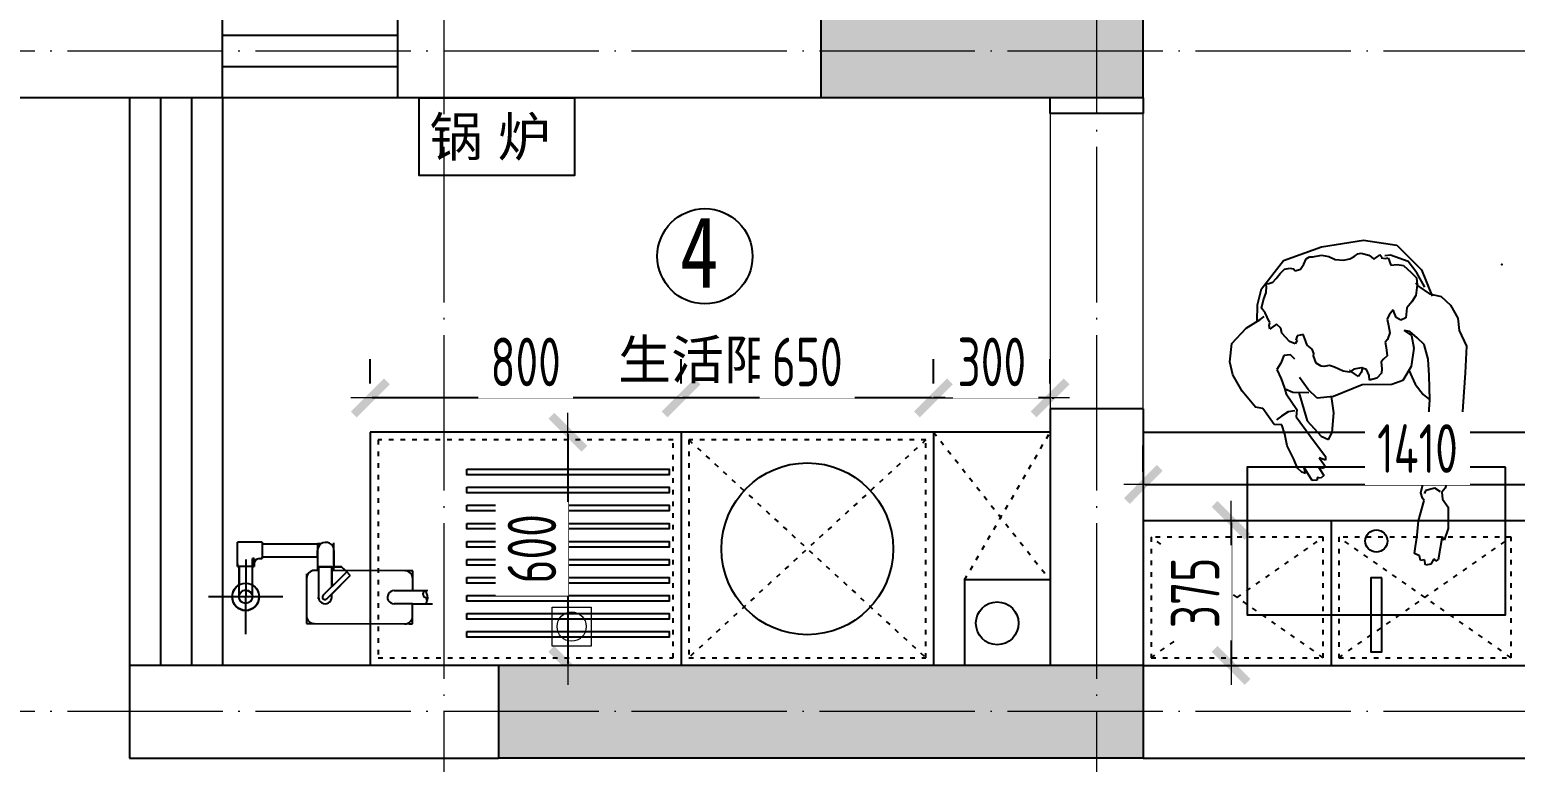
# Model space of a CAD drawing. Header units: inches. Extents: x -50945 to 250244, y -404780 to 18493.
# Drawn here: x 42694 to 46518, y -352325 to -350441 of the extents above; entities that cross this region are included whole.
import ezdxf

# ---------------------------------------------------------------- set-up
doc = ezdxf.new("R2010")
doc.units = ezdxf.units.IN
doc.header["$MEASUREMENT"] = 0
doc.linetypes.add('ACAD_ISO03W100', pattern=[30, 12, -18])
doc.linetypes.add('DOTE', pattern=[2.42, 2, -0.2, 0.02, -0.2])
for name, color, linetype in [('D-ARCHI', 250, 'Continuous'), ('EVH 立面填充', 8, 'Continuous'), ('IBS-003-建筑窗框', 3, 'Continuous'), ('IBS-182-原建筑非承重墙', 150, 'Continuous'), ('IBS-200-原建筑承重墙柱', 200, 'Continuous'), ('IBS-63-原建筑窗', 63, 'Continuous'), ('IDS-040-固定高家具', 40, 'Continuous'), ('IFF-31-卫浴洁具', 31, 'Continuous'), ('IFF-51-活动家具', 51, 'Continuous'), ('iGo户型优化', 7, 'Continuous'), ('房间编号', 50, 'Continuous')]:
    doc.layers.add(name, color=color, linetype=linetype)
for name, color, linetype, lineweight in [('地面铺装内线', 251, 'Continuous', 5), ('地面铺装外线', 136, 'Continuous', 20), ('天棚材质标注', 2, 'Continuous', 5), ('门', 65, 'Continuous', 13)]:
    doc.layers.add(name, color=color, linetype=linetype, lineweight=lineweight)
doc.styles.add('ARI', font='', dxfattribs={"width": 0.8, "height": 200})
doc.styles.add('HBA-DIMT', font='ARCHS.SHX', dxfattribs={"width": 0.8})
doc.styles.add('MtXpl_Arial_Unicode_', font='Arial Unicode.ttf')
doc.styles.get('ARI').set_extended_font_data('SimSun')
doc.dimstyles.new('HBA_40', dxfattribs={"dimscale": 50, "dimtxt": 2.5, "dimasz": 0.1, "dimexe": 2, "dimexo": 2.5, "dimgap": 0.6, "dimtad": 1, "dimdec": 0, "dimrnd": 5, "dimzin": 0, "dimtxsty": 'HBA-DIMT', "dimblk": 'HBA_DIMENSION_TICK', "dimblk1": 'HBA_DIMENSION_TICK', "dimblk2": 'HBA_DIMENSION_TICK', "dimcen": 0.125, "dimclrd": 44, "dimclre": 44, "dimclrt": 2, "dimadec": 0, "dimazin": 0, "dimtfac": 1, "dimtdec": 0, "dimtix": 1, "dimtmove": 1, "dimatfit": 3, "dimldrblk": 'HBA_Leader_Dot', "dimfxl": 0, "dimtvp": 1, "dimtfill": 1, "dimtolj": 1, "dimtzin": 0, "dimarcsym": 0})

# ---------------------------------------------------------------- blocks, each defined once
blk = doc.blocks.new('11')
at = {"layer": 'IBS-182-原建筑非承重墙'}
for p, q in [((140996.6, -1245.4), (140997.1, -1054.1)), ((140567.3, -1080.2), (140567.1, -1131.5)), ((140567.3, -1080.2), (140567.1, -1131.5)), ((140567.2, -1100.7), (140567.1, -1131.5)), ((140840.5, -1081), (140567.3, -1080.2)), ((140575.7, -1080.3), (140567.3, -1080.2)), ((140820, -1080.9), (140587.7, -1080.3)), ((140820, -1080.9), (140587.7, -1080.3)), ((140840.5, -1081), (140820, -1080.9)), ((140840.2, -1209.1), (140840.5, -1081)), ((140840.2, -1197.1), (140840.5, -1101.4)), ((140840.2, -1209.1), (140840.5, -1101.4)), ((140840.5, -1101.4), (140840.5, -1081)), ((140567.1, -1131.5), (140516.4, -1131.3)), ((140535.4, -1131.4), (140527.6, -1131.4)), ((140567.1, -1131.5), (140535.4, -1131.4)), ((140567.1, -1131.5), (140535.4, -1131.4)), ((140567.1, -1131.5), (140614.9, -1131.6)), ((140787.9, -1144.5), (140727.7, -1204.5)), ((140775.4, -1157), (140787.9, -1144.5)), ((140809.6, -1144.6), (140809.6, -1149.2)), ((140809.6, -1149.2), (140809.6, -1144.6)), ((140528, -1165.5), (140567, -1165.6)), ((140528, -1165.5), (140567, -1165.6)), ((140567, -1165.6), (140535.3, -1165.5)), ((140567, -1165.6), (140566.9, -1196.4)), ((140567, -1165.6), (140566.9, -1216.9)), ((140567, -1165.6), (140566.9, -1196.4)), ((140614.8, -1165.8), (140567, -1165.6)), ((140775.4, -1157), (140727.7, -1204.5)), ((140797.1, -1153.8), (140736.8, -1213.7)), ((140736.8, -1213.7), (140775.4, -1175.4)), ((140736.8, -1213.7), (140775.4, -1175.4)), ((140775.4, -1175.4), (140775.2, -1227)), ((140775.3, -1217.4), (140775.4, -1175.4)), ((140775.4, -1175.4), (140775.3, -1217.4)), ((140775.4, -1149.1), (140775.4, -1157)), ((140775.4, -1149.1), (140775.4, -1157)), ((140775.4, -1149.1), (140775.4, -1157)), ((140809.4, -1217.5), (140809.6, -1149.2)), ((140809.4, -1227.1), (140809.6, -1149.2)), ((140901.2, -1149.5), (141092.5, -1150)), ((140979.7, -1180.1), (140979.5, -1248.1)), ((140979.8, -1149.7), (140979.6, -1227.6)), ((140979.7, -1180.1), (140979.6, -1227.6)), ((141013.9, -1149.8), (141013.7, -1227.7)), ((141013.7, -1227.7), (141013.9, -1180.2)), ((141013.7, -1227.7), (141013.9, -1180.2)), ((140566.9, -1208.4), (140566.9, -1216.9)), ((140566.9, -1216.9), (140769.8, -1217.4)), ((140566.9, -1216.9), (140587.4, -1216.9)), ((140587.4, -1216.9), (140775.3, -1217.4)), ((140587.4, -1216.9), (140740.4, -1217.3)), ((140736.8, -1213.7), (140727.7, -1204.5)), ((140727.7, -1204.5), (140736.8, -1213.7)), ((140750, -1226.9), (140736.8, -1213.7)), ((140740.4, -1217.3), (140750, -1226.9)), ((140769.8, -1217.4), (140769.6, -1288.5)), ((140775.3, -1217.4), (140775.2, -1227)), ((140775.3, -1217.4), (140775.2, -1227)), ((140809.4, -1217.5), (140819.7, -1217.5)), ((140809.4, -1217.5), (140809.4, -1227.1)), ((140812.1, -1251.7), (140812.1, -1220.6)), ((140812.1, -1251.7), (140812.1, -1220.6)), ((140775.2, -1227), (140750, -1226.9)), ((140750, -1226.9), (140769.8, -1227)), ((140769.7, -1268.6), (140769.8, -1227)), ((140769.8, -1227), (140769.7, -1268.6)), ((140812.1, -1227.1), (140769.8, -1227)), ((140775.2, -1227), (140809.4, -1227.1)), ((140812.1, -1251.7), (140812, -1268.8)), ((140812, -1285.8), (140812.1, -1251.7)), ((140812, -1285.8), (140812.1, -1251.7)), ((140812.1, -1251.7), (140812.1, -1227.1)), ((140812.1, -1251.7), (140954.9, -1251.7)), ((140954.9, -1251.7), (140953, -1251.7)), ((140954.9, -1251.7), (140953, -1251.7)), ((140954.8, -1290.4), (140954.9, -1248.1)), ((140961.8, -1248.1), (140954.9, -1248.1)), ((140954.9, -1250.9), (140954.9, -1251.7)), ((140954.9, -1250.9), (140954.9, -1251.7)), ((140975.4, -1248.1), (140975.5, -1227.6)), ((140975.5, -1234.5), (140975.4, -1248.1)), ((140979.5, -1248.1), (140975.4, -1248.1)), ((140975.4, -1248.1), (140979.5, -1248.1)), ((140975.5, -1234.5), (140975.5, -1227.6)), ((140975.5, -1227.6), (140979.6, -1227.6)), ((140975.5, -1227.6), (141017.8, -1227.7)), ((140979.6, -1227.6), (140975.5, -1227.6)), ((140975.5, -1227.6), (140975.5, -1234.5)), ((140979.5, -1248.1), (140979.6, -1227.6)), ((140979.6, -1227.6), (141013.7, -1227.7)), ((140979.6, -1227.6), (141017.8, -1227.7)), ((141013.7, -1227.7), (141017.8, -1227.7)), ((141017.8, -1227.7), (141013.7, -1227.7)), ((141017.8, -1227.7), (141013.7, -1227.7)), ((141017.8, -1234.6), (141017.7, -1290.5)), ((141017.8, -1234.6), (141017.8, -1227.7)), ((141017.8, -1234.6), (141017.8, -1227.7)), ((141017.8, -1227.7), (141017.8, -1234.6)), ((141017.8, -1234.6), (141017.8, -1227.7)), ((141017.8, -1227.7), (141017.8, -1234.6)), ((140769.7, -1268.6), (140769.6, -1288.5)), ((140803.1, -1285.8), (140812, -1285.8)), ((140954.8, -1285.8), (140803.3, -1285.8)), ((140803.3, -1285.8), (140812, -1285.8)), ((140954.8, -1290.4), (140981.7, -1290.5)), ((140981.7, -1290.5), (141017.7, -1290.5))]:
    blk.add_line(p, q, dxfattribs=at)
blk.add_circle((140996.9, -1149.8), 34.9, dxfattribs=at)
for start, end in [(0, 180), (0, 180), (180, 240.5217), (180, 240.5217), (299.176, 0), (299.176, 0)]:
    blk.add_arc((140996.9, -1149.8), 34.9, start, end, dxfattribs=at)
for centre, major_axis, start_param, end_param in [((140587.7, -1100.8), (-14.5, 14.5), 5.495149, 7.065946), ((140820, -1101.4), (-14.5, -14.5), 2.353557, 3.924353), ((140553.1, -1148.5), (-17.5, -17.5), -1.141223, -0.024085), ((140539.5, -1139.9), (-6.72, -6.72), 4.378011, 6.612288), ((140614.9, -1148.7), (-12.1, -12.1), 0.78276, 3.924353), ((140792.5, -1149.1), (-12.1, 12.1), 3.924353, 7.065946), ((140792.5, -1149.1), (-4.6, -4.6), 1.568158, 4.709751), ((140996.9, -1149.8), (-12.1, 12.1), 4.709751, 10.992936), ((140531.1, -1157), (-6.72, -6.72), 1.236418, 3.470695), ((140587.4, -1196.4), (-14.5, 14.5), 0.78276, 2.353557), ((140819.7, -1197), (-14.5, -14.5), 0.78276, 2.353557), ((140961.8, -1234.4), (-9.66, 9.66), 2.353557, 3.924353), ((140790.8, -1268.7), (-15, 15), 0.78276, 2.986227), ((140790.8, -1268.7), (-15, 15), 2.986227, 3.924353)]:
    blk.add_ellipse(centre, major_axis=major_axis, ratio=1, start_param=start_param, end_param=end_param, dxfattribs=at)
at = {"layer": 'IBS-182-原建筑非承重墙', "extrusion": (0, 0, -1)}
for start_param, end_param in [(5.500425, 7.071221), (5.500425, 7.071221), (7.071221, 8.642018), (7.071221, 8.642018), (3.929629, 5.500425), (3.929629, 5.500425), (2.358832, 3.929629), (2.358832, 3.929629)]:
    blk.add_ellipse((140996.9, -1149.8), major_axis=(-12.1, 12.1), ratio=1, start_param=start_param, end_param=end_param, dxfattribs=at)
blk = doc.blocks.new('HBA_DIMENSION_TICK')
at = {"color": 0, "linetype": 'ByBlock'}
for p, q in [((-10, 0), (0, 0)), ((0, 0), (10, 0))]:
    blk.add_line(p, q, dxfattribs=at)
at = {"color": 50, "linetype": 'ByBlock'}
blk.add_solid([(-10, -7), (-7, -10), (7, 10), (10, 7)], dxfattribs=at)
blk = doc.blocks.new('*D437')
at = {"layer": 'Defpoints', "color": 0, "transparency": 16777216}
for p in [(46972, -351610.9), (45560.2, -351703.3), (46972, -351703.3)]:
    blk.add_point(p, dxfattribs=at)
at = {"layer": '天棚材质标注', "color": 44, "lineweight": -2, "transparency": 16777216}
for p, q in [((45560.2, -351578.3), (45560.2, -351510.9)), ((46972, -351578.3), (46972, -351510.9)), ((45565.2, -351610.9), (46967, -351610.9))]:
    blk.add_line(p, q, dxfattribs=at)
at = {"layer": '天棚材质标注', "color": 44, "lineweight": -2, "transparency": 16777216, "xscale": 5, "yscale": 5, "zscale": 5, "rotation": 180}
blk.add_blockref('HBA_DIMENSION_TICK', (45560.2, -351610.9), dxfattribs=at)
at = {"layer": '天棚材质标注', "color": 44, "lineweight": -2, "transparency": 16777216, "xscale": 5, "yscale": 5, "zscale": 5}
blk.add_blockref('HBA_DIMENSION_TICK', (46972, -351610.9), dxfattribs=at)
at = {"layer": '天棚材质标注', "color": 2, "transparency": 16777216, "insert": (46266.1, -351518.4), "char_height": 125, "attachment_point": 5, "style": 'HBA-DIMT', "bg_fill": 3, "box_fill_scale": 1.25, "bg_fill_color": 256, "bg_fill_true_color": 13158600, "bg_fill_transparency": 0}
blk.add_mtext('\\A1;1410', dxfattribs=at)
blk = doc.blocks.new('HBA_Leader_Dot')
at = {"color": 0, "linetype": 'ByBlock'}
blk.add_line((-5, 0), (-10, 0), dxfattribs=at)
at = {"color": 0, "linetype": 'ByBlock', "const_width": 5}
blk.add_lwpolyline([(-2.5, 0, 1), (2.5, 0, 1)], format="xyb", close=True, dxfattribs=at)
blk = doc.blocks.new('*D439')
at = {"layer": 'Defpoints', "color": 0, "transparency": 16777216}
for p in [(45718.4, -351703.3), (45718.4, -352076.3), (45786.2, -352076.3)]:
    blk.add_point(p, dxfattribs=at)
at = {"layer": '天棚材质标注', "color": 44, "lineweight": -2, "transparency": 16777216}
for p, q in [((45786.2, -351708.3), (45786.2, -352071.3)), ((45843.4, -351703.3), (45886.2, -351703.3)), ((45843.4, -352076.3), (45886.2, -352076.3))]:
    blk.add_line(p, q, dxfattribs=at)
at = {"layer": '天棚材质标注', "color": 44, "lineweight": -2, "transparency": 16777216, "xscale": 5, "yscale": 5, "zscale": 5}
for p, rotation in [((45786.2, -351703.3), 90), ((45786.2, -352076.3), 270)]:
    blk.add_blockref('HBA_DIMENSION_TICK', p, dxfattribs=dict(at, rotation=rotation))
at = {"layer": '天棚材质标注', "color": 2, "transparency": 16777216, "insert": (45693.7, -351889.8), "char_height": 125, "attachment_point": 5, "rotation": 90, "style": 'HBA-DIMT', "bg_fill": 3, "box_fill_scale": 1.25, "bg_fill_color": 256, "bg_fill_true_color": 13158600, "bg_fill_transparency": 0}
blk.add_mtext('\\A1;375', dxfattribs=at)
blk = doc.blocks.new('*D440')
at = {"layer": 'Defpoints', "color": 0, "transparency": 16777216}
for p in [(45020.2, -351388.2), (45020.2, -351476.3), (45320.2, -351476.3)]:
    blk.add_point(p, dxfattribs=at)
at = {"layer": '天棚材质标注', "color": 44, "lineweight": -2, "transparency": 16777216}
for p, q in [((45020.2, -351351.3), (45020.2, -351288.2)), ((45320.2, -351351.3), (45320.2, -351288.2)), ((45015.2, -351388.2), (45010.2, -351388.2)), ((45320.2, -351388.2), (45020.2, -351388.2)), ((45325.2, -351388.2), (45330.2, -351388.2))]:
    blk.add_line(p, q, dxfattribs=at)
at = {"layer": '天棚材质标注', "color": 44, "lineweight": -2, "transparency": 16777216, "xscale": 5, "yscale": 5, "zscale": 5}
blk.add_blockref('HBA_DIMENSION_TICK', (45020.2, -351388.2), dxfattribs=at)
at = {"layer": '天棚材质标注', "color": 44, "lineweight": -2, "transparency": 16777216, "xscale": 5, "yscale": 5, "zscale": 5, "rotation": 180}
blk.add_blockref('HBA_DIMENSION_TICK', (45320.2, -351388.2), dxfattribs=at)
at = {"layer": '天棚材质标注', "color": 2, "transparency": 16777216, "insert": (45170.2, -351295.7), "char_height": 125, "attachment_point": 5, "style": 'HBA-DIMT', "bg_fill": 3, "box_fill_scale": 1.25, "bg_fill_color": 256, "bg_fill_true_color": 13158600, "bg_fill_transparency": 0}
blk.add_mtext('\\A1;300', dxfattribs=at)
blk = doc.blocks.new('*D441')
at = {"layer": 'Defpoints', "color": 0, "transparency": 16777216}
for p in [(44370.2, -351388.2), (44370.2, -351476.3), (45020.2, -351476.3)]:
    blk.add_point(p, dxfattribs=at)
at = {"layer": '天棚材质标注', "color": 44, "lineweight": -2, "transparency": 16777216}
for p, q in [((44370.2, -351351.3), (44370.2, -351288.2)), ((45020.2, -351351.3), (45020.2, -351288.2)), ((45015.2, -351388.2), (44375.2, -351388.2))]:
    blk.add_line(p, q, dxfattribs=at)
at = {"layer": '天棚材质标注', "color": 44, "lineweight": -2, "transparency": 16777216, "xscale": 5, "yscale": 5, "zscale": 5, "rotation": 180}
blk.add_blockref('HBA_DIMENSION_TICK', (44370.2, -351388.2), dxfattribs=at)
at = {"layer": '天棚材质标注', "color": 44, "lineweight": -2, "transparency": 16777216, "xscale": 5, "yscale": 5, "zscale": 5}
blk.add_blockref('HBA_DIMENSION_TICK', (45020.2, -351388.2), dxfattribs=at)
at = {"layer": '天棚材质标注', "color": 2, "transparency": 16777216, "insert": (44695.2, -351295.7), "char_height": 125, "attachment_point": 5, "style": 'HBA-DIMT', "bg_fill": 3, "box_fill_scale": 1.25, "bg_fill_color": 256, "bg_fill_true_color": 13158600, "bg_fill_transparency": 0}
blk.add_mtext('\\A1;650', dxfattribs=at)
blk = doc.blocks.new('*D442')
at = {"layer": 'Defpoints', "color": 0, "transparency": 16777216}
for p in [(43570.2, -351388.2), (43570.2, -351476.3), (44370.2, -351476.3)]:
    blk.add_point(p, dxfattribs=at)
at = {"layer": '天棚材质标注', "color": 44, "lineweight": -2, "transparency": 16777216}
for p, q in [((43570.2, -351351.3), (43570.2, -351288.2)), ((44370.2, -351351.3), (44370.2, -351288.2)), ((44365.2, -351388.2), (43575.2, -351388.2))]:
    blk.add_line(p, q, dxfattribs=at)
at = {"layer": '天棚材质标注', "color": 44, "lineweight": -2, "transparency": 16777216, "xscale": 5, "yscale": 5, "zscale": 5, "rotation": 180}
blk.add_blockref('HBA_DIMENSION_TICK', (43570.2, -351388.2), dxfattribs=at)
at = {"layer": '天棚材质标注', "color": 44, "lineweight": -2, "transparency": 16777216, "xscale": 5, "yscale": 5, "zscale": 5}
blk.add_blockref('HBA_DIMENSION_TICK', (44370.2, -351388.2), dxfattribs=at)
at = {"layer": '天棚材质标注', "color": 2, "transparency": 16777216, "insert": (43970.2, -351295.7), "char_height": 125, "attachment_point": 5, "style": 'HBA-DIMT', "bg_fill": 3, "box_fill_scale": 1.25, "bg_fill_color": 256, "bg_fill_true_color": 13158600, "bg_fill_transparency": 0}
blk.add_mtext('\\A1;800', dxfattribs=at)
blk = doc.blocks.new('*D443')
at = {"layer": 'Defpoints', "color": 0, "transparency": 16777216}
for p in [(44123.2, -351476.3), (44078.9, -352076.3), (44123.2, -352076.3)]:
    blk.add_point(p, dxfattribs=at)
at = {"layer": '天棚材质标注', "color": 44, "lineweight": -2, "transparency": 16777216}
for p, q in [((43998.2, -351476.3), (43978.9, -351476.3)), ((44078.9, -351481.3), (44078.9, -352071.3)), ((43998.2, -352076.3), (43978.9, -352076.3))]:
    blk.add_line(p, q, dxfattribs=at)
at = {"layer": '天棚材质标注', "color": 44, "lineweight": -2, "transparency": 16777216, "xscale": 5, "yscale": 5, "zscale": 5}
for p, rotation in [((44078.9, -351476.3), 90), ((44078.9, -352076.3), 270)]:
    blk.add_blockref('HBA_DIMENSION_TICK', p, dxfattribs=dict(at, rotation=rotation))
at = {"layer": '天棚材质标注', "color": 2, "transparency": 16777216, "insert": (43986.4, -351776.3), "char_height": 125, "attachment_point": 5, "rotation": 90, "style": 'HBA-DIMT', "bg_fill": 3, "box_fill_scale": 1.25, "bg_fill_color": 256, "bg_fill_true_color": 13158600, "bg_fill_transparency": 0}
blk.add_mtext('\\A1;600', dxfattribs=at)

msp = doc.modelspace()

# ---------------------------------------------------------------- hatches: boundary and pattern name
at = {"layer": 'EVH 立面填充'}
h = msp.add_hatch(color=256, dxfattribs=at)
h.dxf.hatch_style = 1
h.paths.add_polyline_path([(45560.2, -350616.29), (45560.2, -350376.29), (44960.2, -350376.29), (44960.2, -348686.29), (44730.2, -348686.29), (44730.2, -350616.29)])
h = msp.add_hatch(color=256, dxfattribs=at)
h.dxf.hatch_style = 1
h.paths.add_polyline_path([(43900.2, -352076.29), (43900.2, -352314.62), (45560.2, -352314.62), (45560.2, -352076.29)])

# ---------------------------------------------------------------- linework, layer by layer
at = {"layer": 'D-ARCHI', "color": 251, "linetype": 'DOTE', "lineweight": 5, "ltscale": 200}
for p, q in [((43760.2, -355014.62), (43760.2, -340066.05)), ((45440.2, -355014.62), (45440.2, -340066.05)), ((52870.5, -350496.29), (32543.24, -350496.29)), ((52870.5, -352194.62), (32543.24, -352194.62))]:
    msp.add_line(p, q, dxfattribs=at)
at = {"layer": 'IBS-003-建筑窗框', "color": 251, "ltscale": 10}
for p, q in [((42950.2, -350616.29), (42950.2, -352076.29)), ((43640.2, -350616.29), (43190.2, -350616.29)), ((43190.2, -350616.29), (43190.2, -352076.29))]:
    msp.add_line(p, q, dxfattribs=at)
at = {"layer": 'IBS-182-原建筑非承重墙'}
for p, q in [((43640.2, -349676.29), (43640.2, -350616.29)), ((43190.2, -350616.29), (43190.2, -350376.29)), ((42950.2, -350616.29), (40490.2, -350616.29)), ((43190.2, -350616.29), (42950.2, -350616.29)), ((44730.2, -350616.29), (43640.2, -350616.29)), ((45320.2, -350656.29), (45320.2, -350616.29)), ((45560.2, -350616.29), (45560.2, -350656.29)), ((45560.2, -350656.29), (45320.2, -350656.29)), ((45560.2, -351416.29), (45320.2, -351416.29)), ((45320.2, -351416.29), (45320.2, -352076.29)), ((45560.2, -351416.29), (45560.2, -352076.29)), ((45100.2, -351856.29), (45100.2, -352076.29)), ((45320.2, -351856.29), (45100.2, -351856.29)), ((43900.2, -352076.29), (42950.2, -352076.29)), ((42950.2, -352076.29), (42950.2, -352314.62)), ((45560.2, -352076.29), (47360.2, -352076.29)), ((42950.2, -352314.62), (43900.2, -352314.62)), ((45560.2, -352314.62), (47600.2, -352314.62))]:
    msp.add_line(p, q, dxfattribs=at)
msp.add_circle((45184.24, -351967.86), 55, dxfattribs=at)
msp.add_point((46482.83, -351044.84), dxfattribs=at)
at = {"layer": 'IBS-200-原建筑承重墙柱', "ltscale": 0.02}
for p, q in [((44730.2, -348686.29), (44730.2, -350616.29)), ((45560.2, -350616.29), (45560.2, -350376.29)), ((45560.2, -350616.29), (44730.2, -350616.29)), ((45560.2, -352076.29), (43900.2, -352076.29)), ((43900.2, -352076.29), (43900.2, -352314.62)), ((45560.2, -352076.29), (45560.2, -352314.62)), ((45560.2, -352314.62), (43900.2, -352314.62))]:
    msp.add_line(p, q, dxfattribs=at)
at = {"layer": 'IBS-63-原建筑窗'}
for p, q in [((43640.2, -350456.29), (43190.2, -350456.29)), ((43640.2, -350536.29), (43190.2, -350536.29)), ((43030.2, -350616.29), (43030.2, -352076.29)), ((43110.2, -350616.29), (43110.2, -352076.29))]:
    msp.add_line(p, q, dxfattribs=at)
at = {"layer": 'IDS-040-固定高家具'}
for p, q in [((45320.2, -351476.29), (43570.2, -351476.29)), ((43570.2, -351476.29), (43570.2, -352076.29)), ((44370.2, -351476.29), (44370.2, -352076.29)), ((45020.2, -351476.29), (45020.2, -352076.29)), ((45560.2, -351703.3), (46971.96, -351703.3)), ((46043.53, -351703.3), (46043.53, -352076.29))]:
    msp.add_line(p, q, dxfattribs=at)
at = {"layer": 'IDS-040-固定高家具', "linetype": 'ACAD_ISO03W100'}
for p, q in [((45020.2, -351476.29), (45320.2, -351856.29)), ((45100.2, -351856.29), (45320.2, -351476.29)), ((45000.2, -351496.29), (44390.2, -352056.29)), ((44390.2, -351496.29), (45000.2, -352056.29)), ((45580.2, -352056.29), (46023.53, -351746.29)), ((46023.53, -352056.29), (45580.2, -351746.29)), ((46063.53, -352056.29), (46506.86, -351746.29)), ((46506.86, -352056.29), (46063.53, -351746.29))]:
    msp.add_line(p, q, dxfattribs=at)
at = {"layer": 'IDS-040-固定高家具'}
for points in [[(43696.09, -350616.29), (44096.09, -350616.29), (44096.09, -350816.29), (43696.09, -350816.29)], [(43818.54, -351571.67), (44339.26, -351571.67), (44339.26, -351586.07), (43818.54, -351586.07)], [(43818.54, -351618.06), (44339.26, -351618.06), (44339.26, -351632.46), (43818.54, -351632.46)], [(43818.54, -351664.45), (44339.26, -351664.45), (44339.26, -351678.85), (43818.54, -351678.85)], [(43818.54, -351710.84), (44339.26, -351710.84), (44339.26, -351725.24), (43818.54, -351725.24)], [(43818.54, -351757.23), (44339.26, -351757.23), (44339.26, -351771.63), (43818.54, -351771.63)], [(43818.54, -351803.63), (44339.26, -351803.63), (44339.26, -351818.02), (43818.54, -351818.02)], [(43818.54, -351850.02), (44339.26, -351850.02), (44339.26, -351864.42), (43818.54, -351864.42)], [(43818.54, -351896.41), (44339.26, -351896.41), (44339.26, -351910.81), (43818.54, -351910.81)], [(43818.54, -351942.8), (44339.26, -351942.8), (44339.26, -351957.2), (43818.54, -351957.2)], [(43818.54, -351989.19), (44339.26, -351989.19), (44339.26, -352003.59), (43818.54, -352003.59)]]:
    msp.add_lwpolyline(points, close=True, dxfattribs=at)
at = {"layer": 'IDS-040-固定高家具', "linetype": 'ACAD_ISO03W100'}
for points in [[(43590.2, -352056.29), (44350.2, -352056.29), (44350.2, -351496.29), (43590.2, -351496.29)], [(44390.2, -352056.29), (45000.2, -352056.29), (45000.2, -351496.29), (44390.2, -351496.29)], [(45580.2, -352056.29), (46023.53, -352056.29), (46023.53, -351746.29), (45580.2, -351746.29)], [(46063.53, -352056.29), (46506.86, -352056.29), (46506.86, -351746.29), (46063.53, -351746.29)]]:
    msp.add_lwpolyline(points, close=True, dxfattribs=at)
at = {"layer": 'IDS-040-固定高家具'}
msp.add_circle((44695.2, -351776.29), 220.91, dxfattribs=at)
at = {"layer": 'IFF-31-卫浴洁具', "ltscale": 0.02}
for points in [[(46492.7, -351566.3), (45827.7, -351566.3), (45827.7, -351946.3), (46492.7, -351946.3)], [(46174.45, -351851.3), (46145.95, -351851.3), (46145.95, -352041.3), (46174.45, -352041.3)]]:
    msp.add_lwpolyline(points, close=True, dxfattribs=at)
msp.add_circle((46160.2, -351756.3), 28.5, dxfattribs=at)
at = {"layer": 'IFF-51-活动家具'}
msp.add_line((45560.2, -351476.29), (46760.2, -351476.29), dxfattribs=at)
at = {"layer": 'iGo户型优化', "color": 251}
for p, q in [((46018.98, -350999.97), (46127.39, -350982.85)), ((46127.39, -350982.85), (46213.01, -350994.92)), ((45921, -351034.61), (46018.98, -350999.97)), ((45996.64, -351025.28), (46019.3, -351020.96)), ((46019.3, -351020.96), (46038.07, -351024.62)), ((46103.16, -351024.87), (46112.62, -351017.64)), ((46112.62, -351017.64), (46121.34, -351015.98)), ((46121.34, -351015.98), (46140.44, -351021.38)), ((46140.44, -351021.38), (46146.66, -351025.61)), ((46164.43, -351024.04), (46169, -351019.55)), ((46169, -351019.55), (46173.81, -351025.86)), ((46196.72, -351021.08), (46182.23, -351022.42)), ((46242.34, -351037.23), (46196.72, -351021.08)), ((46213.01, -350994.92), (46276.64, -351059.07)), ((45864, -351107.57), (45921, -351034.61)), ((45912.72, -351068.4), (45923.26, -351057.35)), ((45923.26, -351057.35), (45937.2, -351054.69)), ((45937.2, -351054.69), (45946.59, -351056.52)), ((45946.59, -351056.52), (45951.07, -351061.09)), ((45951.07, -351061.09), (45964.69, -351056.69)), ((45964.69, -351056.69), (45973.15, -351044.22)), ((45973.15, -351044.22), (45979.54, -351030.35)), ((45979.54, -351030.35), (45987.59, -351025.2)), ((45987.59, -351025.2), (45996.64, -351025.28)), ((46038.07, -351024.62), (46054.01, -351032.43)), ((46054.01, -351032.43), (46075.93, -351033.67)), ((46075.93, -351033.67), (46091.62, -351030.68)), ((46091.62, -351030.68), (46103.16, -351024.87)), ((46146.66, -351025.61), (46153.23, -351031.6)), ((46153.23, -351031.6), (46164.43, -351024.04)), ((46173.81, -351025.86), (46172.4, -351027.94)), ((46172.4, -351027.94), (46183.53, -351029.44)), ((46183.53, -351029.44), (46190.5, -351028.11)), ((46190.5, -351028.11), (46197.65, -351046.64)), ((46197.65, -351046.64), (46213.67, -351045.39)), ((46213.67, -351045.39), (46230.36, -351047.63)), ((46230.36, -351047.63), (46250.04, -351065.58)), ((46263.94, -351066.82), (46242.34, -351037.23)), ((46276.64, -351059.07), (46303.71, -351126.65)), ((45872.79, -351095.91), (45883.25, -351093.91)), ((45874.87, -351097.32), (45872.79, -351095.91)), ((45877.27, -351100.48), (45874.87, -351097.32)), ((45883.25, -351093.91), (45893.38, -351090.17)), ((45893.38, -351090.17), (45902.51, -351081.2)), ((45902.51, -351081.2), (45912.72, -351068.4)), ((46250.04, -351065.58), (46263.5, -351079.29)), ((46265.08, -351097.07), (46261.35, -351124.91)), ((46261.99, -351091.54), (46266.72, -351100)), ((46263.5, -351079.29), (46265.08, -351097.07)), ((46285.13, -351103.58), (46263.94, -351066.82)), ((45854.08, -351148.5), (45864, -351107.57)), ((45864.59, -351157.14), (45869.65, -351136.29)), ((45869.65, -351136.29), (45876.78, -351116.84)), ((45876.78, -351116.84), (45877.27, -351100.48)), ((46261.35, -351124.91), (46251.81, -351141.19)), ((46266.72, -351100), (46297.27, -351120.78)), ((46297.27, -351120.78), (46326.92, -351127.55)), ((46326.92, -351127.55), (46350.63, -351149.64)), ((45853.68, -351192.93), (45854.08, -351148.5)), ((45874.22, -351169.77), (45864.59, -351157.14)), ((45883.78, -351191.46), (45874.22, -351169.77)), ((46193.04, -351174.1), (46188.06, -351185.9)), ((46203.24, -351161.3), (46193.04, -351174.1)), ((46207.32, -351173.18), (46203.24, -351161.3)), ((46210.72, -351181.58), (46207.32, -351173.18)), ((46238.45, -351156.4), (46236.13, -351182.16)), ((46251.81, -351141.19), (46238.45, -351156.4)), ((46350.63, -351149.64), (46369.46, -351183.31)), ((45787.96, -351248.03), (45824.85, -351209.07)), ((45824.85, -351209.07), (45861.25, -351186.16)), ((45861.25, -351186.16), (45871.7, -351178.56)), ((45886.19, -351194.62), (45883.78, -351191.46)), ((45884.03, -351202.26), (45886.19, -351194.62)), ((45885.69, -351210.99), (45884.03, -351202.26)), ((45890.59, -351208.24), (45885.69, -351210.99)), ((45903.21, -351198.61), (45890.59, -351208.24)), ((45914.25, -351209.16), (45903.21, -351198.61)), ((45916.58, -351221.37), (45914.25, -351209.16)), ((46188.06, -351185.9), (46191.05, -351201.6)), ((46191.05, -351201.6), (46194.71, -351220.79)), ((46222.85, -351188.31), (46210.72, -351181.58)), ((46236.13, -351182.16), (46222.85, -351188.31)), ((46369.46, -351183.31), (46373.62, -351214.45)), ((46373.62, -351214.45), (46392.04, -351255.3)), ((45782.76, -351295.15), (45787.96, -351248.03)), ((45936.93, -351242.81), (45916.58, -351221.37)), ((45950.8, -351249.21), (45936.93, -351242.81)), ((45956.44, -351240.9), (45950.8, -351249.21)), ((45955.85, -351228.35), (45952.62, -351239.82)), ((45952.62, -351239.82), (45956.44, -351240.9)), ((45971.54, -351225.36), (45955.85, -351228.35)), ((45974.95, -351233.75), (45971.54, -351225.36)), ((45982.1, -351252.28), (45974.95, -351233.75)), ((45994.89, -351262.5), (45982.1, -351252.28)), ((46188.99, -351238.16), (46183.01, -351244.72)), ((46183.01, -351244.72), (46185.67, -351258.68)), ((46194.71, -351220.79), (46188.99, -351238.16)), ((46231.89, -351214.86), (46250.22, -351227.33)), ((46246.55, -351217.39), (46231.89, -351214.86)), ((46265.54, -351233.28), (46246.55, -351217.39)), ((46250.22, -351227.33), (46256.42, -351259.86)), ((46283.14, -351251.22), (46265.54, -351233.28)), ((46293.74, -351288.23), (46283.14, -351251.22)), ((45921.56, -351279.34), (45914.56, -351298.41)), ((45938.99, -351277.79), (45921.56, -351279.34)), ((45949.83, -351288.14), (45938.99, -351277.79)), ((45998.96, -351274.38), (45994.89, -351262.5)), ((45998.21, -351279.95), (45998.96, -351274.38)), ((46005.36, -351298.48), (45998.21, -351279.95)), ((46178.79, -351288.93), (46172.82, -351295.49)), ((46187.92, -351279.95), (46178.79, -351288.93)), ((46185.67, -351258.68), (46187.92, -351279.95)), ((46256.42, -351259.86), (46249.51, -351307.3)), ((46296.44, -351330.29), (46293.74, -351288.23)), ((46392.04, -351255.3), (46389.05, -351323.28)), ((45791, -351329.06), (45782.76, -351295.15)), ((45814.88, -351370.64), (45791, -351329.06)), ((45914.56, -351298.41), (45903.49, -351314.72)), ((45903.49, -351314.72), (45915.22, -351339.09)), ((46017.81, -351306.96), (46005.36, -351298.48)), ((46025.12, -351307.37), (46017.81, -351306.96)), ((46039.07, -351304.71), (46025.12, -351307.37)), ((46052.6, -351309.37), (46039.07, -351304.71)), ((46074.44, -351319.67), (46052.6, -351309.37)), ((46091.13, -351321.91), (46074.44, -351319.67)), ((46102.33, -351314.35), (46091.13, -351321.91)), ((46091.98, -351317.82), (46091.2, -351317.6)), ((46104.2, -351326.13), (46091.98, -351317.82)), ((46121.51, -351310.7), (46102.33, -351314.35)), ((46114.38, -351333.06), (46104.2, -351326.13)), ((46121.3, -351322.87), (46114.38, -351333.06)), ((46124.48, -351311.62), (46121.3, -351322.87)), ((46135.05, -351315.35), (46121.51, -351310.7)), ((46126.5, -351311.02), (46124.48, -351311.62)), ((46141.53, -351330.39), (46135.05, -351315.35)), ((46172.91, -351324.41), (46160.96, -351337.53)), ((46172.82, -351295.49), (46174.4, -351313.27)), ((46174.4, -351313.27), (46172.91, -351324.41)), ((46249.51, -351307.3), (46228.02, -351343.34)), ((46243.82, -351316.84), (46260.03, -351353.2)), ((46389.05, -351323.28), (46374.21, -351533.69)), ((45915.22, -351339.09), (45922.89, -351360.7)), ((45922.89, -351360.7), (45927.86, -351377.49)), ((45944.97, -351374.23), (45925.58, -351365.51)), ((45984.31, -351366.73), (45962.39, -351335.42)), ((46008.02, -351388.82), (45984.31, -351366.73)), ((46123.76, -351354.34), (46049.72, -351384.42)), ((46199.92, -351354.01), (46123.76, -351354.34)), ((46142.11, -351342.94), (46141.53, -351330.39)), ((46160.96, -351337.53), (46142.11, -351342.94)), ((46228.02, -351343.34), (46199.92, -351354.01)), ((46260.03, -351353.2), (46280.97, -351379.37)), ((46297.92, -351393.88), (46296.44, -351330.29)), ((45849.35, -351411.97), (45814.88, -351370.64)), ((45927.86, -351377.49), (45955.16, -351418.41)), ((45985.94, -351375.29), (45944.97, -351374.23)), ((45960.64, -351374.63), (45981.89, -351447.03)), ((46049.72, -351384.42), (46008.02, -351388.82)), ((46050.71, -351426.81), (46044.78, -351384.94)), ((46280.97, -351379.37), (46297.91, -351393.29)), ((46287.78, -351535.97), (46297.92, -351393.88)), ((45867.76, -351415.56), (45849.35, -351411.97)), ((45896.77, -351456.16), (45867.76, -351415.56)), ((45915.74, -351434.8), (45903.36, -351444.25)), ((45933.25, -351424.36), (45915.74, -351434.8)), ((45950.36, -351421.1), (45933.25, -351424.36)), ((45955.16, -351418.41), (45953.29, -351436.51)), ((45953.29, -351436.51), (45989.07, -351484.69)), ((46046.17, -351477.35), (46050.71, -351426.81)), ((45916.56, -351457.71), (45896.77, -351456.16)), ((45924.55, -351481.02), (45916.56, -351457.71)), ((45930.43, -351511.84), (45924.55, -351481.02)), ((45981.89, -351447.03), (46017.74, -351486.32)), ((46037.13, -351495.04), (46046.17, -351477.35)), ((45947.54, -351545.83), (45930.43, -351511.84)), ((45989.07, -351484.69), (46029.57, -351539.06)), ((46017.74, -351486.32), (46037.13, -351495.04)), ((45957.24, -351568.82), (45947.54, -351545.83)), ((46012.46, -351542.33), (46026.64, -351560.91)), ((46029.49, -351547.95), (46012.46, -351542.33)), ((46029.57, -351539.06), (46029.49, -351547.95)), ((46289.18, -351571.19), (46287.78, -351535.97)), ((46374.21, -351533.69), (46344.98, -351594.26)), ((45968.08, -351579.17), (45957.24, -351568.82)), ((45977.61, -351582.68), (45968.08, -351579.17)), ((45972.31, -351564.17), (45977.61, -351582.68)), ((45995.21, -351600.61), (45972.31, -351564.17)), ((46007.92, -351592.87), (46007.51, -351600.04)), ((46017.12, -351594.66), (46007.92, -351592.87)), ((46011.9, -351567.27), (46024.7, -351587.9)), ((46024.85, -351570.12), (46011.9, -351567.27)), ((46024.7, -351587.9), (46017.12, -351594.66)), ((46026.64, -351560.91), (46024.85, -351570.12)), ((46274.29, -351632.57), (46289.18, -351571.19)), ((46344.98, -351594.26), (46337.58, -351620.51)), ((46007.51, -351600.04), (45995.21, -351600.61)), ((46278.61, -351645.94), (46274.29, -351632.57)), ((46287.32, -351626.54), (46283.5, -351634.37)), ((46310.94, -351620.26), (46287.32, -351626.54)), ((46325.2, -351629.96), (46310.94, -351620.26)), ((46337.58, -351620.51), (46328.95, -351631.02)), ((46328.95, -351631.02), (46330.5, -351648.47)), ((46268.53, -351704.64), (46283.34, -351652.14)), ((46283.34, -351652.14), (46278.61, -351645.94)), ((46330.5, -351648.47), (46345, -351668.77)), ((46345, -351668.77), (46344.86, -351723.79)), ((46264.79, -351740.83), (46268.53, -351704.64)), ((46257.88, -351788.28), (46264.79, -351740.83)), ((46329.31, -351744.5), (46319.55, -351804.91)), ((46334.69, -351754.12), (46329.31, -351744.5)), ((46344.86, -351723.79), (46334.69, -351754.12)), ((46271.49, -351794.55), (46257.88, -351788.28)), ((46273.77, -351806.54), (46271.49, -351794.55)), ((46284.04, -351804.58), (46273.77, -351806.54)), ((46286.65, -351818.28), (46284.04, -351804.58)), ((46300.33, -351815.67), (46286.65, -351818.28)), ((46308.31, -351801.73), (46300.33, -351815.67)), ((46313.03, -351807.92), (46308.31, -351801.73)), ((46319.55, -351804.91), (46313.03, -351807.92))]:
    msp.add_line(p, q, dxfattribs=at)
at = {"layer": '房间编号'}
msp.add_circle((44431.6, -351023.89), 122.5, dxfattribs=at)
at = {"layer": '门', "color": 8, "lineweight": 5}
msp.add_line((45560.2, -351416.29), (45320.2, -351416.29), dxfattribs=at)
msp.add_lwpolyline([(45320.2, -351416.29), (45560.2, -351416.29), (45560.2, -350656.29), (45320.2, -350656.29)], close=True, dxfattribs=at)

# ---------------------------------------------------------------- block references
at = {"layer": 'IBS-182-原建筑非承重墙', "rotation": 180}
msp.add_blockref('11', (184246.42, -353049.52), dxfattribs=at)

# ---------------------------------------------------------------- texts
at = {"layer": '房间编号', "color": 8, "style": 'MtXpl_Arial_Unicode_'}
for s, p in [('锅 炉', (43722.86, -350766.49)), ('生活阳台', (44207.92, -351339.65))]:
    msp.add_text(s, height=100, dxfattribs=at).set_placement(p)
at = {"layer": '房间编号', "insert": (44467.15, -350921.15), "char_height": 183.75, "width": 2606.4647, "attachment_point": 3, "style": 'ARI'}
msp.add_mtext('4', dxfattribs=at)

# ---------------------------------------------------------------- next in the draw order: dimensions: what is measured, and where the dimension line sits
at = {"layer": '天棚材质标注', "color": 6}
for base, p1, p2, picture, middle in [((45020.2, -351388.25), (45320.2, -351476.29), (45020.2, -351476.29), '*D440', (45170.2, -351295.75)), ((46971.96, -351610.86), (45560.2, -351703.3), (46971.96, -351703.3), '*D437', (46266.08, -351518.36))]:
    dim = msp.add_linear_dim(base=base, p1=p1, p2=p2, dimstyle='HBA_40', dxfattribs=at)
    dim.commit()
    dim.dimension.update_dxf_attribs({"geometry": picture, "text_midpoint": middle})

# ---------------------------------------------------------------- next in the draw order: dimensions: what is measured, and where the dimension line sits
dim = msp.add_linear_dim(base=(44370.2, -351388.25), p1=(45020.2, -351476.29), p2=(44370.2, -351476.29), dimstyle='HBA_40', dxfattribs=at)
dim.commit()
dim.dimension.update_dxf_attribs({"geometry": '*D441', "text_midpoint": (44695.2, -351295.75)})
dim = msp.add_linear_dim(base=(45786.24, -352076.29), p1=(45718.41, -351703.3), p2=(45718.41, -352076.29), angle=90, dimstyle='HBA_40', dxfattribs=at)
dim.commit()
dim.dimension.update_dxf_attribs({"geometry": '*D439', "text_midpoint": (45693.74, -351889.8)})

# ---------------------------------------------------------------- next in the draw order: dimensions: what is measured, and where the dimension line sits
dim = msp.add_linear_dim(base=(43570.2, -351388.25), p1=(44370.2, -351476.29), p2=(43570.2, -351476.29), dimstyle='HBA_40', dxfattribs=at)
dim.commit()
dim.dimension.update_dxf_attribs({"geometry": '*D442', "text_midpoint": (43970.2, -351295.75)})

# ---------------------------------------------------------------- next in the draw order: dimensions: what is measured, and where the dimension line sits
dim = msp.add_linear_dim(base=(44078.9, -352076.29), p1=(44123.19, -351476.29), p2=(44123.19, -352076.29), angle=90, dimstyle='HBA_40', dxfattribs=at)
dim.commit()
dim.dimension.update_dxf_attribs({"geometry": '*D443', "text_midpoint": (43986.4, -351776.29)})

# ---------------------------------------------------------------- next in the draw order: linework, layer by layer
at = {"layer": '地面铺装内线'}
msp.add_circle((44088.55, -351976.29), 37.5, dxfattribs=at)
at = {"layer": '地面铺装外线'}
msp.add_lwpolyline([(44038.55, -351926.29), (44138.55, -351926.29), (44138.55, -352026.29), (44038.55, -352026.29)], close=True, dxfattribs=at)

doc.saveas('drawing.dxf')
